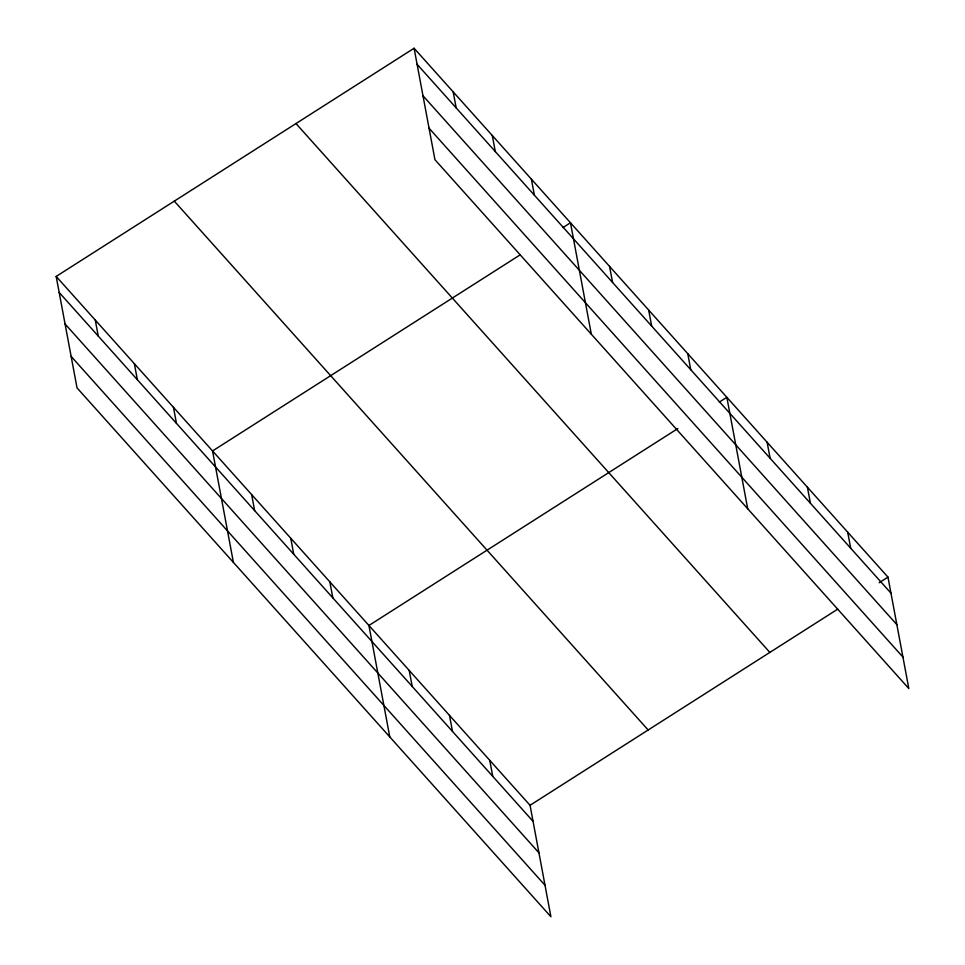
<?xml version="1.0" encoding="UTF-8"?>
<svg xmlns="http://www.w3.org/2000/svg" width="965" height="965" viewBox="0 0 965 965"><rect width="100%" height="100%" fill="white"/><g stroke="black" fill="none" stroke-linecap="round" stroke-linejoin="round"><path stroke-width="1.45" d="M56.175 276.436L530.05 805.293L550.906 916.75L77.031 387.882L56.175 276.436L414.094 48.25L887.969 577.118L908.825 688.564L434.95 159.708L414.094 48.25M520.207 254.82L212.553 450.957L233.409 562.414M562.933 227.583L570.472 222.77L591.328 334.228M677.852 428.544L368.932 625.477L389.788 736.934M719.311 402.103L726.85 397.303L747.706 508.76M530.05 805.293L837.704 609.156M879.175 582.727L887.969 577.118M417.097 64.293L890.972 593.161M422.996 95.776L896.871 624.645M429.063 128.212L902.938 657.081M295.978 123.544L769.853 652.412M174.291 201.13L648.166 729.998M59.179 292.467L533.054 821.336M65.065 323.963L538.94 852.819M71.133 356.399L545.008 885.267M847.692 532.161L850.696 548.204M807.416 487.204L810.419 503.248M767.127 442.26L770.13 458.303M687.755 353.673L690.759 369.716M648.661 310.042L651.665 326.086M609.566 266.412L612.57 282.443M531.377 179.14L534.381 195.183M492.283 135.51L495.286 151.553M453.188 91.88L456.192 107.923M489.762 760.348L492.765 776.391M449.485 715.391L452.489 731.434M409.208 670.434L412.212 686.477M329.837 581.847L332.841 597.89M290.742 538.217L293.746 554.26M251.648 494.587L254.651 510.63M173.459 407.327L176.462 423.37M134.364 363.696L137.368 379.74M95.27 320.066L98.273 336.109"/></g></svg>
